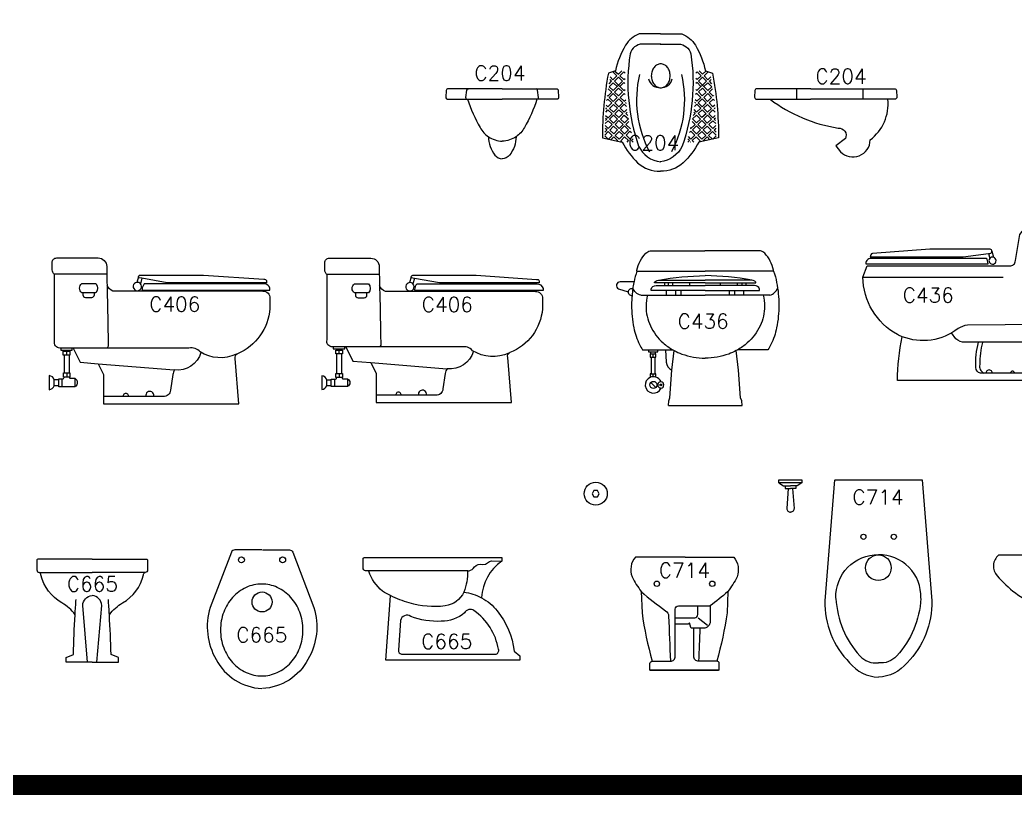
# Model space of a CAD drawing. Header units: inches. Extents: x -2548 to -2391, y 2200 to 2352.
# Drawn here: x -2438.78 to -2432.03, y 2314.17 to 2319.43 of the extents above; entities that cross this region are included whole.
import ezdxf
from ezdxf.enums import TextEntityAlignment as Align

# ---------------------------------------------------------------- set-up
doc = ezdxf.new("R2010")
doc.units = ezdxf.units.IN
doc.header["$MEASUREMENT"] = 0
for name, color, linetype in [('2', 2, 'Continuous'), ('LIS', 151, 'Continuous'), ('WC-DET1', 15, 'Continuous'), ('WC-DET2', 10, 'Continuous'), ('WC-OUT', 7, 'Continuous'), ('WC-OUTL', 7, 'Continuous')]:
    doc.layers.add(name, color=color, linetype=linetype)
doc.styles.add('ROMANS', font='romans', dxfattribs={"height": 0.1})

msp = doc.modelspace()

# ---------------------------------------------------------------- linework, layer by layer
at = {"color": 1}
for points in [[(-2438.45097, 2317.18247), (-2438.45097, 2317.19047)], [(-2436.6005, 2317.19071), (-2436.6005, 2317.19871)], [(-2433.63082, 2316.28942), (-2433.63082, 2316.31002), (-2433.47462, 2316.31002)], [(-2433.63082, 2316.28942), (-2433.59902, 2316.26982), (-2433.58882, 2316.26982)], [(-2433.58882, 2316.26982), (-2433.58882, 2316.25222), (-2433.56742, 2316.25222)], [(-2433.51662, 2316.26982), (-2433.51662, 2316.25222), (-2433.53802, 2316.25222)], [(-2433.47462, 2316.28942), (-2433.50642, 2316.26982), (-2433.51662, 2316.26982)], [(-2433.47462, 2316.31002), (-2433.47462, 2316.28942)], [(-2433.25262, 2316.31022), (-2433.31942, 2315.48942)], [(-2433.24982, 2316.31022), (-2432.65862, 2316.31022)], [(-2432.65862, 2316.31022), (-2432.59182, 2315.48942)]]:
    msp.add_lwpolyline(points, dxfattribs=at)
for points in [[(-2433.56742, 2316.25222), (-2433.57702, 2316.11502, 0.454562), (-2433.55242, 2316.09042, -2.7321504)], [(-2433.53802, 2316.25222), (-2433.52842, 2316.11502, -0.454562), (-2433.55302, 2316.09042, 2.7321504)], [(-2437.14242, 2315.83459), (-2437.32571, 2315.83459, 0.3103103), (-2437.34842, 2315.81899), (-2437.49287, 2315.44349, 0.2090713), (-2437.45242, 2315.09059, 0.2634216), (-2437.14242, 2314.89259, 0.7146459)], [(-2437.13842, 2315.83459), (-2436.95513, 2315.83459, -0.3103103), (-2436.93242, 2315.81899), (-2436.78797, 2315.44349, -0.2090713), (-2436.82842, 2315.09059, -0.2634216), (-2437.13842, 2314.89259, -0.7146459)], [(-2433.31942, 2315.48942, 0.2017065), (-2433.15062, 2315.06762, 0.2164092), (-2432.95562, 2314.97062, 0.0520985)], [(-2432.59182, 2315.48942, -0.2017065), (-2432.76062, 2315.06762, -0.2164092), (-2432.95562, 2314.97062, -0.0520985)]]:
    msp.add_lwpolyline(points, format="xyb", dxfattribs=at)
at = {"layer": 'LIS', "color": 8, "const_width": 0.06859}
for points in [[(-2472.5754, 2351.85742), (-2418.46104, 2351.85742), (-2418.46104, 2314.20371), (-2472.5754, 2314.20371)], [(-2472.50681, 2351.78884), (-2418.52963, 2351.78884), (-2418.52963, 2314.27229), (-2472.50681, 2314.27229)]]:
    msp.add_lwpolyline(points, close=True, dxfattribs=at)
at = {"layer": 'WC-DET1', "color": 1}
msp.add_line((-2434.46729, 2316.93632), (-2434.50011, 2316.9713), dxfattribs=at)
for points in [[(-2434.43341, 2319.26817), (-2434.55741, 2319.26817, 0.3458631), (-2434.64141, 2319.20217, 0.1223626), (-2434.58341, 2318.57617, 0.2538836), (-2434.43341, 2318.46817, 0.4481217)], [(-2434.43697, 2319.26817), (-2434.31297, 2319.26817, -0.3458631), (-2434.22897, 2319.20217, -0.1223626), (-2434.28697, 2318.57617, -0.2538836), (-2434.43697, 2318.46817, -0.4481217)], [(-2434.57741, 2319.06217, 0.1821664), (-2434.50941, 2318.53617, 0.832437)], [(-2434.29297, 2319.06217, -0.1821664), (-2434.36097, 2318.53617, -0.832437)], [(-2435.75159, 2318.8935, -0.3027756), (-2435.75559, 2318.9055), (-2435.74959, 2318.9555, -0.3458631), (-2435.73959, 2318.9655, -0.3196526)], [(-2435.26759, 2318.8935, 0.3027756), (-2435.26359, 2318.9055), (-2435.26959, 2318.9555, 0.3458631), (-2435.27959, 2318.9655, 0.3196526)], [(-2432.20824, 2317.84665), (-2432.20563, 2317.847, 1.0997198)], [(-2432.20563, 2317.847, 0.5549824), (-2432.18455, 2317.86221)], [(-2437.95557, 2317.67837), (-2437.97897, 2317.68247), (-2437.97897, 2317.68847, -0.4399017)], [(-2436.1051, 2317.67661), (-2436.1285, 2317.68071), (-2436.1285, 2317.68671, -0.4399017)], [(-2434.44707, 2317.6664, -0.0369987), (-2434.13107, 2317.6964, 90.6464227)], [(-2433.81507, 2317.6664, 0.0369987), (-2434.13107, 2317.6964, -90.6464227)], [(-2438.36297, 2317.64247), (-2438.26897, 2317.64247, -0.3874474), (-2438.26897, 2317.58047), (-2438.36297, 2317.58047, -0.5199683), (-2438.36297, 2317.64247, -0.3158169)], [(-2438.19294, 2317.63062, -0.0028549), (-2438.18497, 2317.21647), (-2438.19097, 2317.20447)], [(-2436.5125, 2317.64071), (-2436.4185, 2317.64071, -0.3874474), (-2436.4185, 2317.57871), (-2436.5125, 2317.57871, -0.5199683), (-2436.5125, 2317.64071, -0.3158169)], [(-2436.34247, 2317.62886, -0.0029255), (-2436.3345, 2317.22471), (-2436.3405, 2317.21271)], [(-2434.61484, 2317.65491, 0.002664), (-2434.61587, 2317.64991, 0.0140902), (-2434.6233, 2317.60643, 0.0493897)], [(-2434.13107, 2317.5944), (-2434.49907, 2317.5944), (-2434.49907, 2317.6044, -0.3663079), (-2434.46507, 2317.6284), (-2434.13107, 2317.6284)], [(-2434.13107, 2317.6464), (-2434.47507, 2317.6464), (-2434.47507, 2317.6524, -0.1825914), (-2434.43707, 2317.6664), (-2434.13107, 2317.6664)], [(-2434.13107, 2317.6464), (-2433.78707, 2317.6464), (-2433.78707, 2317.6524, 0.1825914), (-2433.82507, 2317.6664), (-2434.13107, 2317.6664)], [(-2434.13107, 2317.5944), (-2433.76307, 2317.5944), (-2433.76307, 2317.6044, 0.3663079), (-2433.79707, 2317.6284), (-2434.13107, 2317.6284)], [(-2438.35697, 2317.58047), (-2438.35697, 2317.56647, 0.4142136), (-2438.33897, 2317.54847), (-2438.29697, 2317.54847, 0.4142136), (-2438.27897, 2317.56647), (-2438.27897, 2317.58047)], [(-2436.5065, 2317.57871), (-2436.5065, 2317.56471, 0.4142136), (-2436.4885, 2317.54671), (-2436.4465, 2317.54671, 0.4142136), (-2436.4285, 2317.56471), (-2436.4285, 2317.57871)], [(-2434.6233, 2317.60643, 0.0142197), (-2434.6283, 2317.5622, 0.0493897)], [(-2434.56907, 2317.5644, -0.2579029), (-2434.62254, 2317.61163, -1.2466161)], [(-2434.52371, 2317.5644, 0.0613538), (-2434.53307, 2317.4884, 0.1096963)], [(-2433.73843, 2317.5644, -0.0613538), (-2433.72907, 2317.4884, -0.1096963)], [(-2433.69307, 2317.5644, 0.2579029), (-2433.6396, 2317.61163, 1.2466161)], [(-2434.53307, 2317.4884, 0.1096963), (-2434.50363, 2317.35584, 0.1024482), (-2434.41679, 2317.2395, 0.0508435), (-2434.35134, 2317.1924, 0.0854017)], [(-2433.72907, 2317.4884, -0.1096963), (-2433.75851, 2317.35584, -0.1024482), (-2433.84535, 2317.2395, -0.0508435), (-2433.91079, 2317.1924, -0.0854017)], [(-2431.83882, 2317.36477), (-2432.35136, 2317.36073, 0.0835814), (-2432.41491, 2317.33726, -0.2648583), (-2432.79366, 2317.28145, -0.2762505)], [(-2431.93281, 2317.24419), (-2432.36681, 2317.24419, -0.2009747), (-2432.42881, 2317.26819), (-2432.458, 2317.30799)], [(-2436.5785, 2317.21271), (-2436.6565, 2317.21271, -0.5119343)], [(-2435.45716, 2317.17354, -0.0055748), (-2435.4645, 2317.17071, -0.2519282), (-2435.7105, 2317.18671, 0.2682253), (-2435.7865, 2317.21271), (-2436.5725, 2317.21271, -0.5119343)], [(-2432.26281, 2317.03419, -0.4069406), (-2432.29281, 2317.07219, -0.0880565), (-2432.27481, 2317.24419, -7.0978896)], [(-2438.42897, 2317.20447), (-2438.50697, 2317.20447, -0.5119343)], [(-2437.30763, 2317.1653, -0.0055748), (-2437.31497, 2317.16247, -0.2519282), (-2437.56097, 2317.17847, 0.2682253), (-2437.63697, 2317.20447), (-2438.42297, 2317.20447, -0.5119343)], [(-2437.555, 2317.17485, -0.3709182), (-2437.73497, 2317.05647, 0.0863088), (-2437.74697, 2317.02447), (-2437.76297, 2316.91847, -0.4258023), (-2437.81097, 2316.87647), (-2438.21497, 2316.87647)], [(-2435.70453, 2317.18309, -0.3709182), (-2435.8845, 2317.06471, 0.0863088), (-2435.8965, 2317.03271), (-2435.9125, 2316.92671, -0.4258023), (-2435.9605, 2316.88471), (-2436.3645, 2316.88471)], [(-2434.35134, 2317.1924, 0.0067663), (-2434.34195, 2317.18716, 0.0854017)], [(-2434.34195, 2317.18716, 0.0358043), (-2434.29012, 2317.16379, 0.0801915), (-2434.13107, 2317.13643, 0.0842711)], [(-2433.92019, 2317.18716, -0.0358043), (-2433.97202, 2317.16379, -0.0801915), (-2434.13107, 2317.13643, -0.0842711)], [(-2431.87481, 2317.03419), (-2432.26281, 2317.03419, -0.4069406)], [(-2438.55097, 2316.94747), (-2438.55097, 2316.98947, 0.2817352)], [(-2436.7005, 2316.94871), (-2436.7005, 2316.98671, 0.3113915)], [(-2433.24382, 2315.50682, -0.4320872), (-2432.95562, 2315.80082, -0.979848)], [(-2432.66742, 2315.50682, 0.4320872), (-2432.95562, 2315.80082, 0.979848)], [(-2435.74535, 2315.69167, 0.1887953), (-2435.70602, 2315.70702, -0.2976701), (-2435.65731, 2315.73626, 0.2508379), (-2435.59532, 2315.75593, -0.1097722), (-2435.58332, 2315.75993), (-2435.51332, 2315.75793)], [(-2438.65352, 2315.68039, 0.0276714), (-2438.65153, 2315.68028), (-2438.29353, 2315.68028)], [(-2437.93355, 2315.68039, -0.0276714), (-2437.93553, 2315.68028), (-2438.29353, 2315.68028)], [(-2435.74409, 2315.69188), (-2436.41532, 2315.69188, -0.4372778)], [(-2435.74535, 2315.69167, -0.1103187), (-2435.77013, 2315.54797, -0.2562784)], [(-2438.32553, 2315.07228), (-2438.35792, 2315.45685, -0.3882197), (-2438.29353, 2315.52428, -1.0702372)], [(-2438.26153, 2315.07228), (-2438.22915, 2315.45685, 0.3882197), (-2438.29353, 2315.52428, 1.0702372)], [(-2435.77013, 2315.54797, -0.2562784), (-2435.89732, 2315.45398, -0.1064282), (-2436.14061, 2315.4746, -0.0489856), (-2436.26827, 2315.52359, -0.1371352)], [(-2435.77013, 2315.54797, -0.0924559), (-2435.6497, 2315.50923, -0.1409764)], [(-2434.56564, 2315.55222, 0.0008329), (-2434.56442, 2315.55057, 0.0294835), (-2434.40022, 2315.42117, -0.2321143), (-2434.37982, 2315.38437, 0.0002913), (-2434.36742, 2315.07857, 1.9602534)], [(-2433.97772, 2315.55222, -0.0008329), (-2433.97894, 2315.55057, -0.021571), (-2434.09761, 2315.45397, 0.2321143)], [(-2438.40988, 2315.39392, -0.0030258), (-2438.40307, 2315.49856, -28.1328865)], [(-2438.17718, 2315.39392, 0.0030258), (-2438.184, 2315.49856, 28.1328865)], [(-2433.24382, 2315.50402, 0.1725132), (-2433.08082, 2315.11422, 0.2429949), (-2432.95562, 2315.06762, -0.6891583)], [(-2432.66742, 2315.50402, -0.1725132), (-2432.83042, 2315.11422, -0.2429949), (-2432.95562, 2315.06762, 0.6891583)], [(-2436.19977, 2315.35467), (-2436.21391, 2315.15329, 0.4301486), (-2436.19314, 2315.1271), (-2435.55132, 2315.1271, 0.4329768), (-2435.53482, 2315.15948, 0.1975338), (-2435.70132, 2315.42193, 0.4579306), (-2435.76532, 2315.40593, -0.1711948), (-2435.92332, 2315.34993, -0.1099358), (-2436.13118, 2315.38313, 0.5348378), (-2436.19977, 2315.35467, 1.2170664)], [(-2434.48642, 2315.07857), (-2434.36742, 2315.07857, 0.4142136), (-2434.33462, 2315.11137), (-2434.33462, 2315.43137, -0.4142136), (-2434.31202, 2315.45397), (-2434.09761, 2315.45397, -2.533999)], [(-2434.33462, 2315.37397), (-2434.20262, 2315.37397, 0.4142136), (-2434.18142, 2315.39517), (-2434.18142, 2315.45437)], [(-2434.09761, 2315.45397), (-2434.09761, 2315.34877, -0.4142136), (-2434.14381, 2315.30257), (-2434.22381, 2315.30257, -0.3402574), (-2434.22884, 2315.30644), (-2434.23762, 2315.33957), (-2434.24814, 2315.33027, -0.1828815), (-2434.25158, 2315.32897), (-2434.33462, 2315.32897)], [(-2434.05273, 2315.07899, 0.0631238), (-2434.05694, 2315.07857), (-2434.17594, 2315.07857, -0.4142136), (-2434.20874, 2315.11137), (-2434.20874, 2315.30257, 0.4142136)], [(-2434.16682, 2315.30257, -0.0002133), (-2434.17594, 2315.07857, -1.9602534)]]:
    msp.add_lwpolyline(points, format="xyb", dxfattribs=at)
for points in [[(-2434.43341, 2318.97217, 0.1211879), (-2434.4097, 2318.97801, 0.1051787), (-2434.38811, 2318.9959, 0.0883806), (-2434.37442, 2319.02139, 0.07932), (-2434.36934, 2319.05317, 0.07932), (-2434.37442, 2319.08496, 0.0883806), (-2434.38811, 2319.11045, 0.1051787), (-2434.4097, 2319.12834, 0.1211879), (-2434.43341, 2319.13417, 0.1211879), (-2434.45713, 2319.12834, 0.1051787), (-2434.47872, 2319.11045, 0.0883806), (-2434.49241, 2319.08496, 0.07932), (-2434.49748, 2319.05317, 0.07932), (-2434.49241, 2319.02139, 0.0883806), (-2434.47872, 2318.9959, 0.1051787), (-2434.45713, 2318.97801, 0.1211879)], [(-2437.14242, 2315.60259, 0.1085279), (-2437.24804, 2315.57939, 0.1020977), (-2437.34041, 2315.5112, 0.0941507), (-2437.40067, 2315.41149, 0.0892108), (-2437.42242, 2315.29059, 0.0892108), (-2437.40067, 2315.16968, 0.0941507), (-2437.34041, 2315.06997, 0.1020977), (-2437.24804, 2315.00179, 0.1085279), (-2437.14242, 2314.97859, 0.1085279), (-2437.03679, 2315.00179, 0.1020977), (-2436.94443, 2315.06997, 0.0941507), (-2436.88416, 2315.16968, 0.0892108), (-2436.86242, 2315.29059, 0.0892108), (-2436.88416, 2315.41149, 0.0941507), (-2436.94443, 2315.5112, 0.1020977), (-2437.03679, 2315.57939, 0.1085279)]]:
    msp.add_lwpolyline(points, format="xyb", close=True, dxfattribs=at)
for points in [[(-2434.78902, 2319.06818), (-2434.78656, 2319.07071)], [(-2434.7771, 2319.04509), (-2434.75749, 2319.02601)], [(-2434.75875, 2319.08045), (-2434.73089, 2319.05336)], [(-2434.75749, 2319.02601), (-2434.73089, 2319.05336)], [(-2434.74756, 2319.01635), (-2434.72096, 2319.0437)], [(-2434.74414, 2319.08557), (-2434.72123, 2319.06329)], [(-2434.72123, 2319.06329), (-2434.69786, 2319.08731)], [(-2434.72096, 2319.0437), (-2434.69362, 2319.0171)], [(-2434.7113, 2319.05363), (-2434.68471, 2319.08097)], [(-2434.7113, 2319.05363), (-2434.68396, 2319.02703)], [(-2434.68471, 2319.08097), (-2434.67462, 2319.07116)], [(-2434.18568, 2319.08097), (-2434.19576, 2319.07116)], [(-2434.15908, 2319.05363), (-2434.18642, 2319.02703)], [(-2434.15908, 2319.05363), (-2434.18568, 2319.08097)], [(-2434.14942, 2319.0437), (-2434.17677, 2319.0171)], [(-2434.14915, 2319.06329), (-2434.17252, 2319.08731)], [(-2434.12282, 2319.01635), (-2434.14942, 2319.0437)], [(-2434.12624, 2319.08557), (-2434.14915, 2319.06329)], [(-2434.11163, 2319.08045), (-2434.13949, 2319.05336)], [(-2434.11289, 2319.02601), (-2434.13949, 2319.05336)], [(-2434.09328, 2319.04509), (-2434.11289, 2319.02601)], [(-2434.08137, 2319.06818), (-2434.08383, 2319.07071)], [(-2434.78418, 2318.99857), (-2434.76715, 2319.01608)], [(-2434.78382, 2318.97908), (-2434.75722, 2319.00642)], [(-2434.78382, 2318.97908), (-2434.75647, 2318.95248)], [(-2434.77966, 2319.02825), (-2434.76715, 2319.01608)], [(-2434.75722, 2319.00642), (-2434.72987, 2318.97982)], [(-2434.75647, 2318.95248), (-2434.69362, 2319.0171)], [(-2434.74756, 2319.01635), (-2434.68294, 2318.9535)], [(-2434.74654, 2318.94282), (-2434.71994, 2318.97016)], [(-2434.71994, 2318.97016), (-2434.6926, 2318.94357)], [(-2434.71029, 2318.98009), (-2434.68369, 2319.00744)], [(-2434.68396, 2319.02703), (-2434.6759, 2319.03531)], [(-2434.68369, 2319.00744), (-2434.67622, 2319.00017)], [(-2434.18642, 2319.02703), (-2434.19448, 2319.03531)], [(-2434.1867, 2319.00744), (-2434.19417, 2319.00017)], [(-2434.12282, 2319.01635), (-2434.18744, 2318.9535)], [(-2434.1601, 2318.98009), (-2434.1867, 2319.00744)], [(-2434.15044, 2318.97016), (-2434.17778, 2318.94357)], [(-2434.11391, 2318.95248), (-2434.17677, 2319.0171)], [(-2434.12384, 2318.94282), (-2434.15044, 2318.97016)], [(-2434.11316, 2319.00642), (-2434.14051, 2318.97982)], [(-2434.08657, 2318.97908), (-2434.11391, 2318.95248)], [(-2434.08657, 2318.97908), (-2434.11316, 2319.00642)], [(-2434.09072, 2319.02825), (-2434.10323, 2319.01608)], [(-2434.0862, 2318.99857), (-2434.10323, 2319.01608)], [(-2434.79633, 2318.91871), (-2434.79273, 2318.9152)], [(-2434.79273, 2318.9152), (-2434.76613, 2318.94255)], [(-2434.78928, 2318.96506), (-2434.76613, 2318.94255)], [(-2434.7828, 2318.90554), (-2434.7562, 2318.93289)], [(-2434.7828, 2318.90554), (-2434.75545, 2318.87895)], [(-2434.7562, 2318.93289), (-2434.72886, 2318.90629)], [(-2434.75545, 2318.87895), (-2434.72886, 2318.90629)], [(-2434.74654, 2318.94282), (-2434.7192, 2318.91622)], [(-2434.7192, 2318.91622), (-2434.6926, 2318.94357)], [(-2434.70927, 2318.90656), (-2434.68267, 2318.93391)], [(-2434.70927, 2318.90656), (-2434.68192, 2318.87996)], [(-2434.68294, 2318.9535), (-2434.67547, 2318.96117)], [(-2434.68267, 2318.93391), (-2434.67377, 2318.92525)], [(-2434.18771, 2318.93391), (-2434.19661, 2318.92525)], [(-2434.18744, 2318.9535), (-2434.19491, 2318.96117)], [(-2434.16112, 2318.90656), (-2434.18846, 2318.87996)], [(-2434.16112, 2318.90656), (-2434.18771, 2318.93391)], [(-2434.15119, 2318.91622), (-2434.17778, 2318.94357)], [(-2434.12384, 2318.94282), (-2434.15119, 2318.91622)], [(-2434.11418, 2318.93289), (-2434.14153, 2318.90629)], [(-2434.11493, 2318.87895), (-2434.14153, 2318.90629)], [(-2434.08758, 2318.90554), (-2434.11493, 2318.87895)], [(-2434.08758, 2318.90554), (-2434.11418, 2318.93289)], [(-2434.0811, 2318.96506), (-2434.10425, 2318.94255)], [(-2434.07765, 2318.9152), (-2434.10425, 2318.94255)], [(-2434.07405, 2318.91871), (-2434.07765, 2318.9152)], [(-2433.50912, 2318.89374), (-2433.50912, 2318.96574)], [(-2433.05912, 2318.89374), (-2433.05912, 2318.96574)], [(-2435.75159, 2318.8935), (-2435.50959, 2318.8935)], [(-2435.26759, 2318.8935), (-2435.50959, 2318.8935)], [(-2434.80513, 2318.83539), (-2434.80137, 2318.83174)], [(-2434.80427, 2318.85388), (-2434.79171, 2318.84167)], [(-2434.80122, 2318.88661), (-2434.79246, 2318.89561)], [(-2434.79246, 2318.89561), (-2434.76511, 2318.86902)], [(-2434.79171, 2318.84167), (-2434.76511, 2318.86902)], [(-2434.78178, 2318.83201), (-2434.75518, 2318.85936)], [(-2434.75518, 2318.85936), (-2434.72784, 2318.83276)], [(-2434.74552, 2318.86929), (-2434.71893, 2318.89663)], [(-2434.74552, 2318.86929), (-2434.71818, 2318.84269)], [(-2434.71893, 2318.89663), (-2434.69158, 2318.87003)], [(-2434.71818, 2318.84269), (-2434.69158, 2318.87003)], [(-2434.70825, 2318.83303), (-2434.68165, 2318.86038)], [(-2434.68192, 2318.87996), (-2434.67123, 2318.89096)], [(-2434.68165, 2318.86038), (-2434.66649, 2318.84563)], [(-2434.67199, 2318.87031), (-2434.66952, 2318.87284)], [(-2434.67199, 2318.87031), (-2434.66896, 2318.86735)], [(-2434.18873, 2318.86038), (-2434.20389, 2318.84563)], [(-2434.19839, 2318.87031), (-2434.20142, 2318.86735)], [(-2434.19839, 2318.87031), (-2434.20086, 2318.87284)], [(-2434.18846, 2318.87996), (-2434.19915, 2318.89096)], [(-2434.16213, 2318.83303), (-2434.18873, 2318.86038)], [(-2434.15146, 2318.89663), (-2434.1788, 2318.87003)], [(-2434.1522, 2318.84269), (-2434.1788, 2318.87003)], [(-2434.12486, 2318.86929), (-2434.1522, 2318.84269)], [(-2434.12486, 2318.86929), (-2434.15146, 2318.89663)], [(-2434.1152, 2318.85936), (-2434.14254, 2318.83276)], [(-2434.0886, 2318.83201), (-2434.1152, 2318.85936)], [(-2434.07792, 2318.89561), (-2434.10527, 2318.86902)], [(-2434.07867, 2318.84167), (-2434.10527, 2318.86902)], [(-2434.06612, 2318.85388), (-2434.07867, 2318.84167)], [(-2434.06917, 2318.88661), (-2434.07792, 2318.89561)], [(-2434.06526, 2318.83539), (-2434.06901, 2318.83174)], [(-2433.69112, 2318.89374), (-2433.41312, 2318.89374)], [(-2432.89112, 2318.89374), (-2433.41312, 2318.89374)], [(-2434.80749, 2318.78448), (-2434.79069, 2318.76814)], [(-2434.80646, 2318.80664), (-2434.79144, 2318.82208)], [(-2434.80549, 2318.8275), (-2434.80137, 2318.83174)], [(-2434.79144, 2318.82208), (-2434.7641, 2318.79548)], [(-2434.79069, 2318.76814), (-2434.7641, 2318.79548)], [(-2434.78178, 2318.83201), (-2434.75444, 2318.80541)], [(-2434.78076, 2318.75848), (-2434.75417, 2318.78583)], [(-2434.75444, 2318.80541), (-2434.72784, 2318.83276)], [(-2434.75417, 2318.78583), (-2434.72682, 2318.75923)], [(-2434.74451, 2318.79576), (-2434.71791, 2318.8231)], [(-2434.74451, 2318.79576), (-2434.71716, 2318.76916)], [(-2434.71791, 2318.8231), (-2434.69056, 2318.7965)], [(-2434.71716, 2318.76916), (-2434.69056, 2318.7965)], [(-2434.70825, 2318.83303), (-2434.6809, 2318.80643)], [(-2434.70723, 2318.7595), (-2434.68063, 2318.78684)], [(-2434.6809, 2318.80643), (-2434.66369, 2318.82413)], [(-2434.68063, 2318.78684), (-2434.65322, 2318.76018)], [(-2434.67097, 2318.79677), (-2434.66118, 2318.80685)], [(-2434.67097, 2318.79677), (-2434.65743, 2318.7836)], [(-2434.18975, 2318.78684), (-2434.21716, 2318.76018)], [(-2434.19941, 2318.79677), (-2434.21296, 2318.7836)], [(-2434.19941, 2318.79677), (-2434.20921, 2318.80685)], [(-2434.18948, 2318.80643), (-2434.20669, 2318.82413)], [(-2434.16315, 2318.7595), (-2434.18975, 2318.78684)], [(-2434.16213, 2318.83303), (-2434.18948, 2318.80643)], [(-2434.15247, 2318.8231), (-2434.17982, 2318.7965)], [(-2434.15322, 2318.76916), (-2434.17982, 2318.7965)], [(-2434.12588, 2318.79576), (-2434.15322, 2318.76916)], [(-2434.12588, 2318.79576), (-2434.15247, 2318.8231)], [(-2434.11622, 2318.78583), (-2434.14356, 2318.75923)], [(-2434.11595, 2318.80541), (-2434.14254, 2318.83276)], [(-2434.08962, 2318.75848), (-2434.11622, 2318.78583)], [(-2434.0886, 2318.83201), (-2434.11595, 2318.80541)], [(-2434.07894, 2318.82208), (-2434.10629, 2318.79548)], [(-2434.07969, 2318.76814), (-2434.10629, 2318.79548)], [(-2434.06289, 2318.78448), (-2434.07969, 2318.76814)], [(-2434.06392, 2318.80664), (-2434.07894, 2318.82208)], [(-2434.06489, 2318.8275), (-2434.06901, 2318.83174)], [(-2434.81072, 2318.71508), (-2434.78968, 2318.69461)], [(-2434.81011, 2318.72831), (-2434.79042, 2318.74855)], [(-2434.80914, 2318.74918), (-2434.80035, 2318.75821)], [(-2434.80835, 2318.76599), (-2434.80035, 2318.75821)], [(-2434.79042, 2318.74855), (-2434.76308, 2318.72195)], [(-2434.78968, 2318.69461), (-2434.76308, 2318.72195)], [(-2434.78076, 2318.75848), (-2434.75342, 2318.73188)], [(-2434.77975, 2318.68495), (-2434.75315, 2318.71229)], [(-2434.75342, 2318.73188), (-2434.72682, 2318.75923)], [(-2434.75315, 2318.71229), (-2434.7258, 2318.6857)], [(-2434.74349, 2318.72222), (-2434.71689, 2318.74957)], [(-2434.74349, 2318.72222), (-2434.71614, 2318.69563)], [(-2434.71689, 2318.74957), (-2434.68955, 2318.72297)], [(-2434.71614, 2318.69563), (-2434.68955, 2318.72297)], [(-2434.70723, 2318.7595), (-2434.67989, 2318.7329)], [(-2434.70621, 2318.68597), (-2434.67962, 2318.71331)], [(-2434.67989, 2318.7329), (-2434.65324, 2318.76029)], [(-2434.67962, 2318.71331), (-2434.65227, 2318.68671)], [(-2434.66996, 2318.72324), (-2434.65001, 2318.74375)], [(-2434.66996, 2318.72324), (-2434.63867, 2318.69281)], [(-2434.64261, 2318.69664), (-2434.64019, 2318.69913)], [(-2434.20043, 2318.72324), (-2434.23172, 2318.69281)], [(-2434.22777, 2318.69664), (-2434.23019, 2318.69913)], [(-2434.20043, 2318.72324), (-2434.22037, 2318.74375)], [(-2434.19077, 2318.71331), (-2434.21811, 2318.68671)], [(-2434.1905, 2318.7329), (-2434.21714, 2318.76029)], [(-2434.16417, 2318.68597), (-2434.19077, 2318.71331)], [(-2434.16315, 2318.7595), (-2434.1905, 2318.7329)], [(-2434.15349, 2318.74957), (-2434.18084, 2318.72297)], [(-2434.15424, 2318.69563), (-2434.18084, 2318.72297)], [(-2434.12689, 2318.72222), (-2434.15424, 2318.69563)], [(-2434.12689, 2318.72222), (-2434.15349, 2318.74957)], [(-2434.11724, 2318.71229), (-2434.14458, 2318.6857)], [(-2434.11696, 2318.73188), (-2434.14356, 2318.75923)], [(-2434.09064, 2318.68495), (-2434.11724, 2318.71229)], [(-2434.08962, 2318.75848), (-2434.11696, 2318.73188)], [(-2434.07996, 2318.74855), (-2434.10731, 2318.72195)], [(-2434.08071, 2318.69461), (-2434.10731, 2318.72195)], [(-2434.05966, 2318.71508), (-2434.08071, 2318.69461)], [(-2434.06028, 2318.72831), (-2434.07996, 2318.74855)], [(-2434.06203, 2318.76599), (-2434.07003, 2318.75821)], [(-2434.06125, 2318.74918), (-2434.07003, 2318.75821)], [(-2434.81395, 2318.64568), (-2434.79066, 2318.62302)], [(-2434.81375, 2318.64999), (-2434.7894, 2318.67502)], [(-2434.81278, 2318.67086), (-2434.79933, 2318.68468)], [(-2434.81158, 2318.69659), (-2434.79933, 2318.68468)], [(-2434.7894, 2318.67502), (-2434.76206, 2318.64842)], [(-2434.78745, 2318.62232), (-2434.76206, 2318.64842)], [(-2434.77975, 2318.68495), (-2434.7524, 2318.65835)], [(-2434.7715, 2318.61885), (-2434.75213, 2318.63876)], [(-2434.7524, 2318.65835), (-2434.7258, 2318.6857)], [(-2434.75213, 2318.63876), (-2434.72478, 2318.61216)], [(-2434.74247, 2318.64869), (-2434.71587, 2318.67604)], [(-2434.74247, 2318.64869), (-2434.71513, 2318.62209)], [(-2434.71587, 2318.67604), (-2434.68853, 2318.64944)], [(-2434.71513, 2318.62209), (-2434.68853, 2318.64944)], [(-2434.70621, 2318.68597), (-2434.67887, 2318.65937)], [(-2434.7052, 2318.61243), (-2434.6786, 2318.63978)], [(-2434.67887, 2318.65937), (-2434.65227, 2318.68671)], [(-2434.6786, 2318.63978), (-2434.65125, 2318.61318)], [(-2434.66894, 2318.64971), (-2434.64234, 2318.67705)], [(-2434.66894, 2318.64971), (-2434.64159, 2318.62311)], [(-2434.64234, 2318.67705), (-2434.63214, 2318.66714)], [(-2434.64159, 2318.62311), (-2434.62477, 2318.64041)], [(-2434.22879, 2318.62311), (-2434.24561, 2318.64041)], [(-2434.22804, 2318.67705), (-2434.23824, 2318.66714)], [(-2434.20144, 2318.64971), (-2434.22879, 2318.62311)], [(-2434.20144, 2318.64971), (-2434.22804, 2318.67705)], [(-2434.19179, 2318.63978), (-2434.21913, 2318.61318)], [(-2434.19151, 2318.65937), (-2434.21811, 2318.68671)], [(-2434.16519, 2318.61243), (-2434.19179, 2318.63978)], [(-2434.16417, 2318.68597), (-2434.19151, 2318.65937)], [(-2434.15451, 2318.67604), (-2434.18186, 2318.64944)], [(-2434.15526, 2318.62209), (-2434.18186, 2318.64944)], [(-2434.12791, 2318.64869), (-2434.15526, 2318.62209)], [(-2434.12791, 2318.64869), (-2434.15451, 2318.67604)], [(-2434.11825, 2318.63876), (-2434.1456, 2318.61216)], [(-2434.11798, 2318.65835), (-2434.14458, 2318.6857)], [(-2434.09888, 2318.61885), (-2434.11825, 2318.63876)], [(-2434.09064, 2318.68495), (-2434.11798, 2318.65835)], [(-2434.08098, 2318.67502), (-2434.10832, 2318.64842)], [(-2434.08294, 2318.62232), (-2434.10832, 2318.64842)], [(-2434.05663, 2318.64999), (-2434.08098, 2318.67502)], [(-2434.05643, 2318.64568), (-2434.07972, 2318.62302)], [(-2434.0588, 2318.69659), (-2434.07105, 2318.68468)], [(-2434.0576, 2318.67086), (-2434.07105, 2318.68468)], [(-2434.72759, 2318.60928), (-2434.72478, 2318.61216)], [(-2434.7052, 2318.61243), (-2434.69703, 2318.60449)], [(-2434.66169, 2318.60245), (-2434.65125, 2318.61318)], [(-2434.64236, 2318.60245), (-2434.64132, 2318.60352)], [(-2434.64132, 2318.60352), (-2434.64022, 2318.60245)], [(-2434.63166, 2318.61345), (-2434.62029, 2318.62515)], [(-2434.63166, 2318.61345), (-2434.62035, 2318.60245)], [(-2434.23872, 2318.61345), (-2434.2501, 2318.62515)], [(-2434.23872, 2318.61345), (-2434.25003, 2318.60245)], [(-2434.22906, 2318.60352), (-2434.23016, 2318.60245)], [(-2434.22802, 2318.60245), (-2434.22906, 2318.60352)], [(-2434.20869, 2318.60245), (-2434.21913, 2318.61318)], [(-2434.16519, 2318.61243), (-2434.17335, 2318.60449)], [(-2434.14279, 2318.60928), (-2434.1456, 2318.61216)], [(-2438.19497, 2317.70647), (-2438.54897, 2317.70647)], [(-2436.3445, 2317.70471), (-2436.6985, 2317.70471)], [(-2434.59533, 2317.7264), (-2434.13107, 2317.7264)], [(-2433.6668, 2317.7264), (-2434.13107, 2317.7264)], [(-2433.06081, 2317.68619), (-2432.10881, 2317.68619)], [(-2434.40707, 2317.6464), (-2434.40707, 2317.6284)], [(-2434.38107, 2317.6284), (-2434.38107, 2317.6464)], [(-2434.35107, 2317.6284), (-2434.35107, 2317.6464)], [(-2434.23507, 2317.6284), (-2434.23507, 2317.6464)], [(-2434.02707, 2317.6284), (-2434.02707, 2317.6464)], [(-2433.91107, 2317.6284), (-2433.91107, 2317.6464)], [(-2433.88107, 2317.6284), (-2433.88107, 2317.6464)], [(-2433.85507, 2317.6464), (-2433.85507, 2317.6284)], [(-2434.56907, 2317.5644), (-2434.52371, 2317.5644)], [(-2434.52371, 2317.5644), (-2434.13107, 2317.5644)], [(-2434.39307, 2317.5644), (-2434.39307, 2317.5944)], [(-2434.33107, 2317.5644), (-2434.33107, 2317.5944)], [(-2434.29507, 2317.5644), (-2434.29507, 2317.5944)], [(-2433.73843, 2317.5644), (-2434.13107, 2317.5644)], [(-2433.96707, 2317.5644), (-2433.96707, 2317.5944)], [(-2433.93107, 2317.5644), (-2433.93107, 2317.5944)], [(-2433.86907, 2317.5644), (-2433.86907, 2317.5944)], [(-2433.69307, 2317.5644), (-2433.73843, 2317.5644)], [(-2438.48697, 2317.19047), (-2438.45097, 2317.19047)], [(-2438.48697, 2317.18247), (-2438.45097, 2317.18247)], [(-2438.45097, 2317.15647), (-2438.48497, 2317.15647)], [(-2436.6365, 2317.19871), (-2436.6005, 2317.19871)], [(-2436.6365, 2317.19071), (-2436.6005, 2317.19071)], [(-2436.6005, 2317.16471), (-2436.6345, 2317.16471)], [(-2434.51687, 2317.1924), (-2434.45307, 2317.1924)], [(-2434.50307, 2317.1784), (-2434.46907, 2317.1784)], [(-2434.50307, 2317.1664), (-2434.46907, 2317.1664)], [(-2434.48607, 2317.1664), (-2434.48607, 2317.1424)], [(-2434.40107, 2317.1924), (-2434.35134, 2317.1924)], [(-2434.35725, 2317.05447), (-2434.34195, 2317.18716)], [(-2438.25296, 2317.09852), (-2437.73697, 2317.05647)], [(-2436.40249, 2317.10676), (-2435.8865, 2317.06471)], [(-2434.49907, 2317.1424), (-2434.47507, 2317.1424)], [(-2438.48497, 2317.03547), (-2438.45097, 2317.03547)], [(-2436.6345, 2317.03271), (-2436.6005, 2317.03271)], [(-2434.49807, 2317.0304), (-2434.47407, 2317.0304)], [(-2434.48607, 2317.0304), (-2434.48607, 2317.01032)], [(-2438.52097, 2316.94747), (-2438.52097, 2316.98947)], [(-2438.49897, 2316.99547), (-2438.49897, 2316.94147)], [(-2438.44697, 2317.00747), (-2438.48497, 2317.00747)], [(-2438.41097, 2316.99947), (-2438.41097, 2316.94147)], [(-2436.6705, 2316.94871), (-2436.6705, 2316.98671)], [(-2436.6485, 2316.99271), (-2436.6485, 2316.94271)], [(-2436.5965, 2317.00471), (-2436.6345, 2317.00471)], [(-2436.5605, 2316.99671), (-2436.5605, 2316.94271)], [(-2433.47462, 2316.28942), (-2433.63082, 2316.28942)], [(-2433.58882, 2316.26982), (-2433.55272, 2316.26982)], [(-2433.51662, 2316.26982), (-2433.55272, 2316.26982)], [(-2433.56742, 2316.25222), (-2433.55302, 2316.25222)], [(-2433.53802, 2316.25222), (-2433.55242, 2316.25222)], [(-2434.17822, 2315.37397), (-2434.11542, 2315.32377)]]:
    msp.add_lwpolyline(points, dxfattribs=at)
msp.add_lwpolyline([(-2434.85042, 2316.21597), (-2434.86252, 2316.23692), (-2434.88672, 2316.23692), (-2434.89882, 2316.21597), (-2434.88672, 2316.19501), (-2434.86252, 2316.19501)], close=True, dxfattribs=at)
for centre, radius in [((-2434.48307, 2316.9544), 0.024), ((-2434.43307, 2316.9544), 0.006), ((-2433.0575, 2315.92322), 0.0174), ((-2432.85082, 2315.92322), 0.0174), ((-2432.95562, 2315.71352), 0.0873), ((-2437.28042, 2315.76659), 0.02), ((-2437.00042, 2315.76659), 0.02), ((-2434.45982, 2315.60397), 0.0184), ((-2434.08354, 2315.60397), 0.0184), ((-2437.14042, 2315.48059), 0.068)]:
    msp.add_circle(centre, radius, dxfattribs=at)
for centre, radius, start, end in [((-2434.43941, 2319.05017), 0.0781, 193.324531, 272.935673), ((-2434.43097, 2319.05017), 0.0781, 267.064327, 346.675469), ((-2432.18081, 2317.79819), 0.024, 73.83337, 141.204552), ((-2437.98697, 2317.62247), 0.02828, 42.420394, 95.714026), ((-2436.1365, 2317.62071), 0.02828, 42.420394, 95.714026), ((-2434.63133, 2317.58497), 0.02297, 68.908081, 177.799091), ((-2434.48307, 2316.9544), 0.056, 73.39845, 112.9321), ((-2434.43307, 2316.9544), 0.0211, 84.805172, 275.194828)]:
    msp.add_arc(centre, radius, start, end, dxfattribs=at)
at = {"layer": 'WC-DET2', "color": 1}
for points in [[(-2435.74559, 2318.8935, 0.0475116), (-2435.66024, 2318.70113, 0.1181709), (-2435.60318, 2318.6396, 0.6372804)], [(-2435.27359, 2318.8935, -0.0475116), (-2435.35893, 2318.70113, -0.1181709), (-2435.41599, 2318.6396, -0.6372804)], [(-2433.69112, 2318.89374, 0.1215286), (-2433.22871, 2318.69819, -0.5870812), (-2433.17976, 2318.62736), (-2433.24512, 2318.57774), (-2433.21312, 2318.53774, 0.6688307), (-2433.01112, 2318.61774, 0.2622973), (-2432.89112, 2318.89374, 1.8705002)], [(-2435.60318, 2318.6396, 0.1391834), (-2435.50959, 2318.6095, 0.6372804)], [(-2435.60318, 2318.6396, 0.1706029), (-2435.55936, 2318.51537, 0.2101929), (-2435.50959, 2318.4895, 0.5952807)], [(-2435.41599, 2318.6396, -0.1391834), (-2435.50959, 2318.6095, -0.6372804)], [(-2435.41599, 2318.6396, -0.1706029), (-2435.45982, 2318.51537, -0.2101929), (-2435.50959, 2318.4895, -0.5952807)], [(-2432.24791, 2317.24306, 0.0767581), (-2432.26655, 2317.09408, 0.3772916), (-2432.23881, 2317.03419, -4.7441029)]]:
    msp.add_lwpolyline(points, format="xyb", dxfattribs=at)
for points in [[(-2438.46697, 2317.15647), (-2438.46697, 2317.18247)], [(-2436.6165, 2317.16471), (-2436.6165, 2317.19071)], [(-2438.46697, 2317.03547), (-2438.46697, 2317.00747)], [(-2436.6165, 2317.03271), (-2436.6165, 2317.00471)]]:
    msp.add_lwpolyline(points, dxfattribs=at)
for centre, radius, start, end in [((-2432.20381, 2317.03519), 0.02102, 357.273689, 182.726311), ((-2432.04481, 2317.03419), 0.014, 0, 180), ((-2438.06497, 2316.87847), 0.01811, 353.659808, 186.340192), ((-2437.90217, 2316.88293), 0.02757, 350.687415, 193.554778), ((-2436.2145, 2316.88671), 0.01811, 353.659808, 186.340192), ((-2436.0517, 2316.89117), 0.02757, 350.687415, 193.554778)]:
    msp.add_arc(centre, radius, start, end, dxfattribs=at)
at = {"layer": 'WC-OUT', "color": 1}
for points in [[(-2434.43541, 2319.33817), (-2434.57941, 2319.33817, 0.163007), (-2434.67341, 2319.26017, 0.0738962), (-2434.7406, 2319.08681), (-2434.78867, 2319.06997, 0.0487819), (-2434.82922, 2318.63142), (-2434.69624, 2318.60245, 0.0621662), (-2434.59029, 2318.46124, 0.1867634), (-2434.43541, 2318.40617, 1.5981212)], [(-2434.43497, 2319.33817), (-2434.29097, 2319.33817, -0.163007), (-2434.19697, 2319.26017, -0.0738962), (-2434.12979, 2319.08681), (-2434.08171, 2319.06997, -0.0487819), (-2434.04116, 2318.63142), (-2434.17415, 2318.60245, -0.0621662), (-2434.28009, 2318.46124, -0.1867634), (-2434.43497, 2318.40617, -1.5981212)], [(-2435.50959, 2318.9655), (-2435.87634, 2318.9655, 0.3980503), (-2435.89032, 2318.95227), (-2435.89277, 2318.90827, 0.4305637), (-2435.87879, 2318.8935), (-2435.75159, 2318.8935)], [(-2435.50959, 2318.9655), (-2435.14283, 2318.9655, -0.3980503), (-2435.12885, 2318.95227), (-2435.12641, 2318.90827, -0.4305637), (-2435.14039, 2318.8935), (-2435.26759, 2318.8935)], [(-2433.41312, 2318.96574), (-2433.77988, 2318.96574, 0.3980503), (-2433.79386, 2318.95251), (-2433.7963, 2318.90851, 0.4305637), (-2433.78232, 2318.89374), (-2433.69112, 2318.89374)], [(-2433.41312, 2318.96574), (-2432.84637, 2318.96574, -0.3980503), (-2432.83239, 2318.95251), (-2432.82994, 2318.90851, -0.4305637), (-2432.84392, 2318.89374), (-2432.89112, 2318.89374)], [(-2433.06081, 2317.68619), (-2433.03113, 2317.76311), (-2432.06481, 2317.76311, 0.4524074), (-2432.02537, 2317.79829), (-2431.9958, 2317.97642), (-2431.95517, 2318.02664, -0.0465741), (-2431.90416, 2318.03733), (-2431.67183, 2317.97095, -0.2074758), (-2431.6453, 2317.92833, -0.2046877), (-2431.6531, 2317.89854, -0.1056854), (-2431.64483, 2317.4042, -0.3306366), (-2431.66605, 2317.36613, -0.2144209)], [(-2434.59507, 2317.7264), (-2434.59507, 2317.7344, -0.1298951), (-2434.53507, 2317.8484, -0.1314894), (-2434.50507, 2317.8644), (-2434.13307, 2317.8644)], [(-2433.66707, 2317.7264), (-2433.66707, 2317.7344, 0.1298951), (-2433.72707, 2317.8484, 0.1314894), (-2433.75707, 2317.8644), (-2434.13307, 2317.8644)], [(-2432.18455, 2317.86221, 0.3382779), (-2432.19681, 2317.87619), (-2432.60681, 2317.87619), (-2432.99615, 2317.84727, 0.3311831), (-2433.01081, 2317.82419, 0.92908)], [(-2433.01081, 2317.82419), (-2432.37881, 2317.82419), (-2432.20824, 2317.84665, 1.0997198)], [(-2438.50697, 2317.20447), (-2438.51297, 2317.20447, -0.5119343), (-2438.54897, 2317.25247), (-2438.54897, 2317.70447, -0.201941), (-2438.56497, 2317.73647), (-2438.56497, 2317.7864, -0.4142136), (-2438.5349, 2317.81647), (-2438.25266, 2317.81647, -0.4142136), (-2438.19497, 2317.75878), (-2438.19497, 2317.70647)], [(-2436.6565, 2317.21271), (-2436.6625, 2317.21271, -0.5119343), (-2436.6985, 2317.26071), (-2436.6985, 2317.70271, -0.201941), (-2436.7145, 2317.73471), (-2436.7145, 2317.78464, -0.4142136), (-2436.68443, 2317.81471), (-2436.40219, 2317.81471, -0.4142136), (-2436.3445, 2317.75702), (-2436.3445, 2317.70471)], [(-2433.04081, 2317.77619), (-2432.21081, 2317.77619), (-2432.2172, 2317.80822), (-2432.22071, 2317.81188), (-2432.99681, 2317.81188, 0.5122564), (-2433.04081, 2317.77619, 34.7892072)], [(-2438.19497, 2317.70647, -0.0005491), (-2438.19294, 2317.63062)], [(-2437.97897, 2317.68847, -0.4399017), (-2437.96097, 2317.70047), (-2437.53697, 2317.70047), (-2437.12847, 2317.67282, -0.3794287), (-2437.11097, 2317.66247), (-2437.11097, 2317.64847)], [(-2436.3445, 2317.70471, -0.0005491), (-2436.34247, 2317.62886)], [(-2436.1285, 2317.68671, -0.4399017), (-2436.1105, 2317.69871), (-2435.6865, 2317.69871), (-2435.276, 2317.67106, -0.3794287), (-2435.2585, 2317.66071), (-2435.2585, 2317.64671)], [(-2434.59533, 2317.7264, 0.0347593), (-2434.61484, 2317.65491, 0.0133579)], [(-2433.6668, 2317.7264, -0.0374176), (-2433.64627, 2317.64991, -0.0493897), (-2433.63107, 2317.4964, -0.0485511)], [(-2432.79366, 2317.28145, -0.0234704), (-2432.82681, 2317.29619, -0.2679638), (-2433.06081, 2317.68619)], [(-2437.13497, 2317.59047), (-2438.15297, 2317.59047, -0.2037059), (-2438.19294, 2317.63062, -1.478233)], [(-2435.2845, 2317.58871), (-2436.3025, 2317.58871, -0.2037059), (-2436.34247, 2317.62886, -1.478233)], [(-2434.61484, 2317.65491), (-2434.70907, 2317.65491, 0.7355751), (-2434.72107, 2317.6064), (-2434.65429, 2317.58585)], [(-2437.13497, 2317.59047, -0.4589917), (-2437.08697, 2317.54247), (-2437.08697, 2317.47247, -0.2772691), (-2437.30763, 2317.1653, -0.2468502)], [(-2435.2845, 2317.58871, -0.4589917), (-2435.2365, 2317.54071), (-2435.2365, 2317.47071, -0.2833186), (-2435.45716, 2317.17354, -0.2519282)], [(-2434.6283, 2317.5622, 0.0210446), (-2434.63107, 2317.4964, 0.0493897)], [(-2434.63107, 2317.4964, 0.0493897), (-2434.61587, 2317.34289, 0.0631927), (-2434.57747, 2317.2284, 0.0383053), (-2434.55655, 2317.1924, 0.1791389)], [(-2433.63107, 2317.4964, -0.0493897), (-2433.64627, 2317.34289, -0.0631927), (-2433.68467, 2317.2284, -0.0383053), (-2433.70559, 2317.1924, -0.1791389)], [(-2431.87481, 2316.98419), (-2432.82681, 2316.98419, -0.0435185), (-2432.7936, 2317.2816, -0.8191358)], [(-2436.5725, 2317.21271), (-2436.5785, 2317.21271, -0.5119343)], [(-2438.42297, 2317.20447), (-2438.42897, 2317.20447, -0.5119343)], [(-2438.25297, 2317.09847), (-2438.21697, 2317.02447), (-2438.21697, 2316.82647), (-2437.29697, 2316.82647), (-2437.32217, 2317.13342, -0.368861), (-2437.30803, 2317.16631, -1.6080245)], [(-2436.4025, 2317.10671), (-2436.3665, 2317.03271), (-2436.3665, 2316.83471), (-2435.4465, 2316.83471), (-2435.47169, 2317.14166, -0.368861), (-2435.45756, 2317.17455, -1.6080245)], [(-2434.40107, 2317.1924), (-2434.39665, 2317.10987, 0.2810706), (-2434.35725, 2317.05447, 0.2035241)], [(-2433.91079, 2317.1924, -0.0067663), (-2433.92019, 2317.18716, -0.0854017)], [(-2438.55097, 2316.98947, 0.320566), (-2438.58497, 2317.01747), (-2438.58497, 2316.98547, 0.1952897)], [(-2436.7005, 2316.98671, 0.3113915), (-2436.7345, 2317.01671), (-2436.7345, 2316.98671, 0.1966365)], [(-2438.58497, 2316.94747), (-2438.58497, 2316.92147, 0.1966365), (-2438.55097, 2316.94747, 0.2711845)], [(-2438.52097, 2316.98947), (-2438.52097, 2316.99547), (-2438.49497, 2316.99547, 0.4142136), (-2438.48497, 2317.00547), (-2438.48497, 2317.00747)], [(-2438.44697, 2317.00747), (-2438.44697, 2317.00347, 0.4142136), (-2438.44297, 2316.99947), (-2438.41097, 2316.99947)], [(-2438.41097, 2316.99947, -0.5567995), (-2438.41097, 2316.94147, -1.5567995)], [(-2436.7345, 2316.94871), (-2436.7345, 2316.92271, 0.1966365), (-2436.7005, 2316.94871, 0.2711845)], [(-2436.6705, 2316.98671), (-2436.6705, 2316.99271), (-2436.6445, 2316.99271, 0.4142136), (-2436.6345, 2317.00271), (-2436.6345, 2317.00471)], [(-2436.5965, 2317.00471), (-2436.5965, 2317.00071, 0.4142136), (-2436.5925, 2316.99671), (-2436.5605, 2316.99671)], [(-2436.5605, 2316.99671, -0.5980439), (-2436.5605, 2316.94271, -1.672118)], [(-2430.83499, 2315.03107), (-2430.83499, 2315.75387, 0.4142136), (-2430.87979, 2315.79867), (-2432.13939, 2315.79867, 0.4232799), (-2432.14939, 2315.65887, 0.1068593), (-2431.87932, 2315.4541, 0.393475)], [(-2438.29353, 2315.77228), (-2438.65953, 2315.77228, 0.4142136), (-2438.66953, 2315.76228), (-2438.66953, 2315.69828, 0.3821619), (-2438.65352, 2315.68039)], [(-2438.29353, 2315.77228), (-2437.92753, 2315.77228, -0.4142136), (-2437.91753, 2315.76228), (-2437.91753, 2315.69828, -0.3821619), (-2437.93355, 2315.68039)], [(-2436.41532, 2315.69188), (-2436.43732, 2315.69188, -0.4385846), (-2436.45332, 2315.71193), (-2436.45332, 2315.77393, -0.4142136), (-2436.44532, 2315.78193), (-2435.51332, 2315.78193)], [(-2435.51332, 2315.75793, 0.2306324), (-2435.64932, 2315.50993, -60.5258437)], [(-2435.51332, 2315.78193), (-2435.51332, 2315.75793, 0.2321934)], [(-2434.26722, 2315.78597), (-2434.60542, 2315.78597, 0.2704088), (-2434.62802, 2315.65117, 0.0516339), (-2434.56564, 2315.55222, 0.0296305)], [(-2434.26814, 2315.78597), (-2433.93794, 2315.78597, -0.2704088), (-2433.91534, 2315.65117, -0.0516339), (-2433.97772, 2315.55222, -0.0220429)], [(-2438.41015, 2315.39394, 0.106999), (-2438.49953, 2315.47428, -0.2047439), (-2438.64153, 2315.66428, 0.3375473), (-2438.65353, 2315.68028, -7.1945497)], [(-2438.17692, 2315.39394, -0.106999), (-2438.08753, 2315.47428, 0.2047439), (-2437.94553, 2315.66428, -0.3375473), (-2437.93353, 2315.68028, 7.1945497)], [(-2436.26827, 2315.52359, -0.022231), (-2436.32257, 2315.55387, -0.136204), (-2436.41532, 2315.68993, -1.3703284)], [(-2434.56564, 2315.55222), (-2434.56022, 2315.40697, 0.0348521), (-2434.49062, 2315.07857, 0.8885234)], [(-2433.97772, 2315.55222), (-2433.98314, 2315.40697, -0.0348521), (-2434.05274, 2315.07857, -0.8885234)], [(-2435.6497, 2315.50923, -0.1016861), (-2435.54332, 2315.41993, -0.1445123), (-2435.42876, 2315.14708), (-2435.38983, 2315.11452), (-2435.38983, 2315.08593), (-2436.29983, 2315.08645), (-2436.26931, 2315.5215)], [(-2438.29353, 2315.07228), (-2438.47153, 2315.07228), (-2438.47153, 2315.10428), (-2438.42161, 2315.12366, -0.0078065), (-2438.40988, 2315.39392, -28.1328865)], [(-2438.29353, 2315.07228), (-2438.11553, 2315.07228), (-2438.11553, 2315.10428), (-2438.16546, 2315.12366, 0.0078065), (-2438.17718, 2315.39392, 28.1328865)], [(-2434.50702, 2315.01697), (-2434.50702, 2315.06217, -0.4820859), (-2434.48642, 2315.07857)], [(-2434.03634, 2315.01697), (-2434.03634, 2315.06217, 0.4065892), (-2434.05273, 2315.07899)]]:
    msp.add_lwpolyline(points, format="xyb", dxfattribs=at)
for points in [[(-2432.20824, 2317.84665), (-2432.19952, 2317.81323)], [(-2432.18481, 2317.86219), (-2432.17413, 2317.82124)], [(-2437.97897, 2317.68847), (-2437.98978, 2317.65061)], [(-2436.1285, 2317.68671), (-2436.13931, 2317.64885)], [(-2437.95557, 2317.67837), (-2437.96609, 2317.64155)], [(-2437.11097, 2317.64847), (-2437.78497, 2317.64847), (-2437.95557, 2317.67837)], [(-2436.1051, 2317.67661), (-2436.11562, 2317.63979)], [(-2435.2585, 2317.64671), (-2435.9345, 2317.64671), (-2436.1051, 2317.67661)], [(-2436.6565, 2317.21271), (-2436.6565, 2317.19871), (-2436.6365, 2317.19871)], [(-2436.6005, 2317.19871), (-2436.5785, 2317.19871), (-2436.5785, 2317.21271)], [(-2436.5725, 2317.21271), (-2436.5245, 2317.11671), (-2436.40249, 2317.10676)], [(-2438.50697, 2317.20447), (-2438.50697, 2317.19047), (-2438.48697, 2317.19047)], [(-2438.49097, 2317.18247), (-2438.48697, 2317.18247)], [(-2438.48497, 2317.15647), (-2438.49097, 2317.15647), (-2438.49097, 2317.18247)], [(-2438.48697, 2317.19047), (-2438.48697, 2317.18247)], [(-2438.48497, 2317.15647), (-2438.48497, 2317.03547)], [(-2438.45097, 2317.19047), (-2438.42897, 2317.19047), (-2438.42897, 2317.20447)], [(-2438.45097, 2317.18247), (-2438.44497, 2317.18247), (-2438.44497, 2317.15647), (-2438.45097, 2317.15647)], [(-2438.45097, 2317.15647), (-2438.45097, 2317.03547)], [(-2438.42297, 2317.20447), (-2438.37497, 2317.10847), (-2438.25296, 2317.09852)], [(-2436.6405, 2317.19071), (-2436.6365, 2317.19071)], [(-2436.6345, 2317.16471), (-2436.6405, 2317.16471), (-2436.6405, 2317.19071)], [(-2436.6365, 2317.19871), (-2436.6365, 2317.19071)], [(-2436.6345, 2317.16471), (-2436.6345, 2317.03271)], [(-2436.6005, 2317.19071), (-2436.5945, 2317.19071), (-2436.5945, 2317.16471), (-2436.6005, 2317.16471)], [(-2436.6005, 2317.16471), (-2436.6005, 2317.03271)], [(-2434.55655, 2317.1924), (-2434.50287, 2317.1924)], [(-2434.51687, 2317.1924), (-2434.51687, 2317.1784), (-2434.50307, 2317.1784)], [(-2434.50307, 2317.1664), (-2434.50507, 2317.1664), (-2434.50507, 2317.1424), (-2434.49907, 2317.1424)], [(-2434.50307, 2317.1784), (-2434.50307, 2317.1664)], [(-2434.47507, 2317.1424), (-2434.46707, 2317.1424), (-2434.46707, 2317.1644), (-2434.46707, 2317.1664)], [(-2434.46907, 2317.1784), (-2434.45307, 2317.1784), (-2434.45307, 2317.1924)], [(-2434.46907, 2317.1664), (-2434.46907, 2317.1784)], [(-2434.46707, 2317.1664), (-2434.46907, 2317.1664)], [(-2434.45307, 2317.1924), (-2434.40107, 2317.1924)], [(-2433.90489, 2317.05447), (-2433.92019, 2317.18716)], [(-2433.86107, 2317.1924), (-2433.91079, 2317.1924)], [(-2433.70559, 2317.1924), (-2433.86107, 2317.1924)], [(-2434.49807, 2317.1424), (-2434.49807, 2317.0304)], [(-2434.47407, 2317.1424), (-2434.47407, 2317.0304)], [(-2438.48897, 2317.03547), (-2438.48497, 2317.03547)], [(-2438.48497, 2317.00747), (-2438.48897, 2317.00747), (-2438.48897, 2317.03547)], [(-2438.45097, 2317.03547), (-2438.44497, 2317.03547), (-2438.44497, 2317.00747), (-2438.44697, 2317.00747)], [(-2436.6385, 2317.03271), (-2436.6345, 2317.03271)], [(-2436.6345, 2317.00471), (-2436.6385, 2317.00471), (-2436.6385, 2317.03271)], [(-2436.6005, 2317.03271), (-2436.5945, 2317.03271), (-2436.5945, 2317.00471), (-2436.5965, 2317.00471)], [(-2434.50307, 2317.0304), (-2434.50507, 2317.0304), (-2434.50507, 2317.0064), (-2434.50385, 2317.0064)], [(-2434.50307, 2317.0304), (-2434.49807, 2317.0304)], [(-2434.47407, 2317.0304), (-2434.46907, 2317.0304)], [(-2434.46707, 2317.0304), (-2434.46907, 2317.0304)], [(-2434.46707, 2317.00806), (-2434.46707, 2317.0284), (-2434.46707, 2317.0304)], [(-2434.38107, 2316.8144), (-2433.88107, 2316.8144), (-2433.8834, 2316.84528), (-2433.89134, 2316.86759), (-2433.90489, 2317.05447)], [(-2434.38107, 2316.8144), (-2434.37874, 2316.84528), (-2434.37079, 2316.86759), (-2434.35725, 2317.05447)], [(-2438.52097, 2316.98947), (-2438.55097, 2316.98947)], [(-2438.52097, 2316.94747), (-2438.55097, 2316.94747)], [(-2438.41097, 2316.94147), (-2438.52097, 2316.94147), (-2438.52097, 2316.94747)], [(-2436.6705, 2316.98671), (-2436.7005, 2316.98671)], [(-2436.6705, 2316.94871), (-2436.7005, 2316.94871)], [(-2436.5605, 2316.94271), (-2436.6705, 2316.94271), (-2436.6705, 2316.94871)], [(-2434.50702, 2315.01697), (-2434.04142, 2315.01697)], [(-2434.03634, 2315.01697), (-2434.50194, 2315.01697)]]:
    msp.add_lwpolyline(points, dxfattribs=at)
for points in [[(-2437.08697, 2317.59847), (-2437.08697, 2317.61047, 0.3634877), (-2437.12497, 2317.64047), (-2437.94097, 2317.64047, 0.1503676), (-2437.95497, 2317.60447, 0.036212), (-2437.95497, 2317.59847)], [(-2435.2285, 2317.59671), (-2435.2285, 2317.60871, 0.3304573), (-2435.2725, 2317.63871), (-2436.0905, 2317.63871, 0.1503676), (-2436.1045, 2317.60271, 0.036212), (-2436.1045, 2317.59671)]]:
    msp.add_lwpolyline(points, format="xyb", close=True, dxfattribs=at)
msp.add_circle((-2434.87462, 2316.21597), 0.0781, dxfattribs=at)
for centre, radius, start, end in [((-2432.18081, 2317.79819), 0.024, 141.204552, 73.83337), ((-2437.98697, 2317.62247), 0.02828, 95.714026, 42.420394), ((-2436.1365, 2317.62071), 0.02828, 95.714026, 42.420394), ((-2434.63133, 2317.58497), 0.02297, 177.799091, 277.596929), ((-2434.48307, 2316.9544), 0.056, 111.786789, 337.966441), ((-2434.48307, 2316.9544), 0.056, 22.033559, 73.39845)]:
    msp.add_arc(centre, radius, start, end, dxfattribs=at)
at = {"layer": 'WC-OUTL', "color": 1}
for points in [[(-2438.58497, 2316.98547), (-2438.58497, 2316.94747, 0.1966365)], [(-2436.7345, 2316.98671), (-2436.7345, 2316.94871, 0.1966365)]]:
    msp.add_lwpolyline(points, format="xyb", dxfattribs=at)
msp.add_arc((-2434.43307, 2316.9544), 0.0211, 275.194828, 84.805172, dxfattribs=at)

# ---------------------------------------------------------------- texts
at = {"layer": '2', "color": 1, "style": 'ROMANS', "flags": 8}
for tag, text, p in [('C204', 'C204', (-2435.52559, 2319.0715)), ('C204', 'C204', (-2433.20912, 2319.04974)), ('C204', 'C204', (-2434.48141, 2318.59878)), ('C406', 'C406', (-2437.73297, 2317.50247)), ('C406', 'C406', (-2435.8825, 2317.50071)), ('C436', 'C436', (-2432.61681, 2317.56419)), ('C436', 'C436', (-2434.14507, 2317.3864)), ('C714', 'C714', (-2432.95822, 2316.19282)), ('C714', 'C714', (-2434.27282, 2315.69557)), ('C665', 'C665', (-2438.29173, 2315.60248)), ('C665', 'C665', (-2437.14182, 2315.25719)), ('C665', 'C665', (-2435.88652, 2315.21313))]:
    msp.add_attdef(tag, text=text, height=0.1, dxfattribs=at).set_placement(p, align=Align.MIDDLE)

doc.saveas('drawing.dxf')
